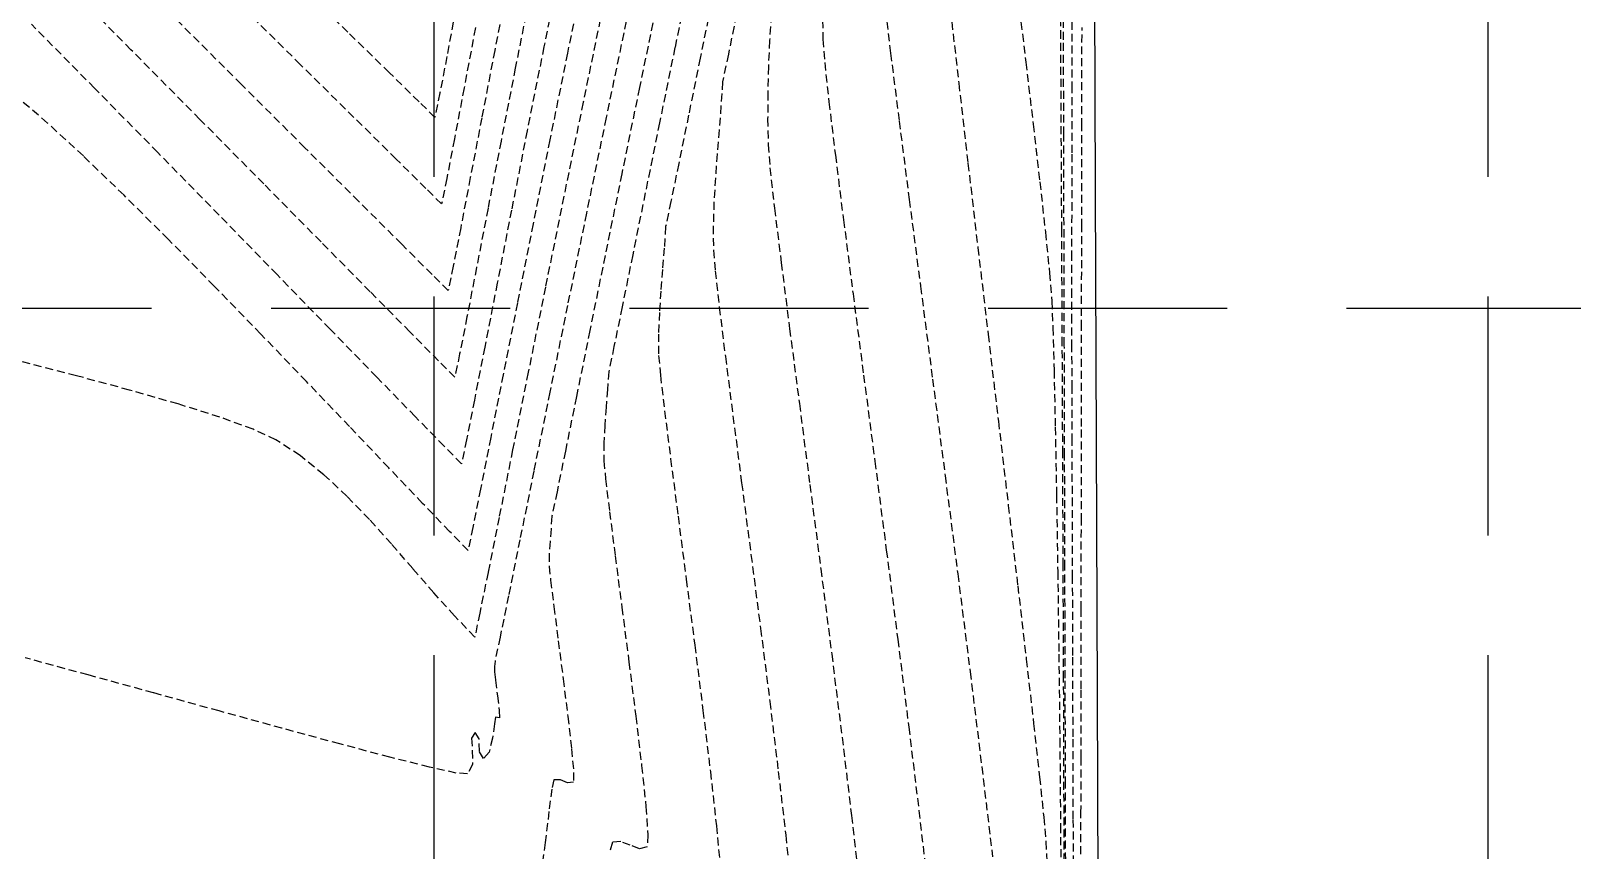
# Model space of a CAD drawing. Header units: inches. Extents: x 7994 to 10114, y 11164 to 12491.
# Drawn here: x 9934.52 to 9982.89, y 11347.15 to 11372.85 of the extents above; entities that cross this region are included whole.
import ezdxf

# ---------------------------------------------------------------- set-up
doc = ezdxf.new("R2010")
doc.units = ezdxf.units.IN
doc.header["$MEASUREMENT"] = 0
doc.linetypes.add('HIDDEN', pattern=[0.375, 0.25, -0.125])
doc.linetypes.add('x4227topo$0$HIDDEN', pattern=[0.375, 0.25, -0.125])
for name, color, linetype in [('CONTOURS', 43, 'x4227topo$0$HIDDEN'), ('GRID', 254, 'HIDDEN'), ('x4227topo$0$C-TOPO', 12, 'Continuous')]:
    doc.layers.add(name, color=color, linetype=linetype)

msp = doc.modelspace()

# ---------------------------------------------------------------- linework, layer by layer
at = {"layer": 'CONTOURS', "color": 43}
for p, q in [((9966.813, 11375.505, 1242), (9966.83, 11372.851, 1242)), ((9951.165, 11375.049, 1229), (9950.621, 11372.352, 1229)), ((9951.924, 11374.916, 1230), (9951.36, 11372.159, 1230)), ((9955.241, 11374.79, 1234), (9954.734, 11372.334, 1234)), ((9966.928, 11372.57, 1242), (9966.922, 11375.221, 1242)), ((9937.663, 11372.263, 1228), (9935.384, 11374.561, 1228)), ((9944.469, 11372.813, 1225), (9942.828, 11374.416, 1225)), ((9949.522, 11374.521, 1227), (9949.079, 11372.24, 1227)), ((9950.202, 11374.101, 1228), (9949.724, 11371.686, 1228)), ((9954.193, 11373.837, 1233), (9953.62, 11371.073, 1233)), ((9955.929, 11373.979, 1235), (9955.526, 11372.001, 1235)), ((9961.29, 11373.891, 1239), (9961.5, 11372.155, 1239)), ((9965.503, 11373.878, 1241), (9965.744, 11371.872, 1241)), ((9941.127, 11371.175, 1227), (9938.881, 11373.414, 1227)), ((9942.985, 11371.792, 1226), (9941.006, 11373.745, 1226)), ((9947.846, 11373.5, 1225), (9947.575, 11372.048, 1225)), ((9952.467, 11373.589, 1231), (9951.851, 11370.612, 1231)), ((9956.664, 11373.363, 1236), (9956.409, 11372.124, 1236)), ((9957.755, 11373.365, 1237), (9957.702, 11372.549, 1237)), ((9959.359, 11373.566, 1238), (9959.376, 11372.589, 1238)), ((9963.377, 11373.508, 1240), (9963.639, 11371.21, 1240)), ((9936.523, 11371.053, 1229), (9934.538, 11373.06, 1229)), ((9948.473, 11372.955, 1226), (9948.115, 11371.064, 1226)), ((9953.203, 11373.155, 1232), (9952.573, 11370.131, 1232)), ((9966.83, 11372.851, 1242), (9966.846, 11369.867, 1242)), ((9967.198, 11371.015, 1241), (9967.201, 11373.139, 1241)), ((9967.504, 11369.868, 1240), (9967.508, 11372.96, 1240)), ((9945.776, 11371.537, 1225), (9944.469, 11372.813, 1225)), ((9950.621, 11372.352, 1229), (9950.096, 11369.722, 1229)), ((9954.734, 11372.334, 1234), (9954.251, 11369.972, 1234)), ((9957.702, 11372.549, 1237), (9957.666, 11371.733, 1237)), ((9959.376, 11372.589, 1238), (9959.432, 11371.858, 1238)), ((9966.936, 11369.599, 1242), (9966.928, 11372.57, 1242)), ((9939.827, 11370.078, 1228), (9937.663, 11372.263, 1228)), ((9947.575, 11372.048, 1225), (9947.357, 11370.907, 1225)), ((9949.079, 11372.24, 1227), (9948.672, 11370.127, 1227)), ((9951.36, 11372.159, 1230), (9950.808, 11369.431, 1230)), ((9955.526, 11372.001, 1235), (9955.162, 11370.214, 1235)), ((9956.409, 11372.124, 1236), (9956.227, 11371.258, 1236)), ((9959.432, 11371.858, 1238), (9959.566, 11370.625, 1238)), ((9961.5, 11372.155, 1239), (9961.769, 11370.022, 1239)), ((9965.744, 11371.872, 1241), (9965.975, 11369.924, 1241)), ((9944.66, 11370.139, 1226), (9942.985, 11371.792, 1226)), ((9946.702, 11370.631, 1225), (9945.776, 11371.537, 1225)), ((9949.724, 11371.686, 1228), (9949.276, 11369.394, 1228)), ((9957.666, 11371.733, 1237), (9957.646, 11370.916, 1237)), ((9938.503, 11369.039, 1229), (9936.523, 11371.053, 1229)), ((9943.121, 11369.188, 1227), (9941.127, 11371.175, 1227)), ((9947.357, 11370.907, 1225), (9947.202, 11370.141, 1225)), ((9948.115, 11371.064, 1226), (9947.812, 11369.463, 1226)), ((9953.62, 11371.073, 1233), (9953.065, 11368.371, 1233)), ((9956.227, 11371.258, 1236), (9956.178, 11370.504, 1236)), ((9956.227, 11371.258, 1236), (9956.227, 11371.258, 1236)), ((9957.646, 11370.916, 1237), (9957.643, 11370.099, 1237)), ((9963.639, 11371.21, 1240), (9963.929, 11368.701, 1240)), ((9967.196, 11369.025, 1241), (9967.198, 11371.015, 1241)), ((9935.046, 11369.963, 1230), (9934.125, 11370.745, 1230)), ((9947.202, 11370.141, 1225), (9946.702, 11370.631, 1225)), ((9951.851, 11370.612, 1231), (9951.247, 11367.664, 1231)), ((9956.178, 11370.504, 1236), (9956.119, 11369.749, 1236)), ((9959.566, 11370.625, 1238), (9959.767, 11368.958, 1238)), ((9936.168, 11368.929, 1230), (9935.046, 11369.963, 1230)), ((9941.83, 11368.052, 1228), (9939.827, 11370.078, 1228)), ((9945.986, 11368.831, 1226), (9944.66, 11370.139, 1226)), ((9947.202, 11370.141, 1225), (9947.202, 11370.141, 1225)), ((9948.672, 11370.127, 1227), (9948.312, 11368.249, 1227)), ((9952.573, 11370.131, 1232), (9951.955, 11367.134, 1232)), ((9954.251, 11369.972, 1234), (9953.804, 11367.778, 1234)), ((9955.162, 11370.214, 1235), (9954.851, 11368.69, 1235)), ((9957.643, 11370.099, 1237), (9957.658, 11369.283, 1237)), ((9961.769, 11370.022, 1239), (9962.086, 11367.561, 1239)), ((9965.975, 11369.924, 1241), (9966.184, 11368.118, 1241)), ((9947.812, 11369.463, 1226), (9947.573, 11368.225, 1226)), ((9950.096, 11369.722, 1229), (9949.604, 11367.229, 1229)), ((9950.808, 11369.431, 1230), (9950.28, 11366.796, 1230)), ((9956.119, 11369.749, 1236), (9956.058, 11368.995, 1236)), ((9966.846, 11369.867, 1242), (9966.862, 11366.63, 1242)), ((9966.944, 11366.384, 1242), (9966.936, 11369.599, 1242)), ((9967.499, 11366.705, 1240), (9967.504, 11369.868, 1240)), ((9940.429, 11367.072, 1229), (9938.503, 11369.039, 1229)), ((9944.815, 11367.5, 1227), (9943.121, 11369.188, 1227)), ((9949.276, 11369.394, 1228), (9948.867, 11367.288, 1228)), ((9956.058, 11368.995, 1236), (9956.002, 11368.241, 1236)), ((9957.658, 11369.283, 1237), (9957.716, 11368.553, 1237)), ((9959.767, 11368.958, 1238), (9960.023, 11366.928, 1238)), ((9967.194, 11367.235, 1241), (9967.196, 11369.025, 1241)), ((9937.444, 11367.696, 1230), (9936.168, 11368.929, 1230)), ((9946.918, 11367.911, 1226), (9945.986, 11368.831, 1226)), ((9954.851, 11368.69, 1235), (9954.607, 11367.5, 1235)), ((9957.716, 11368.553, 1237), (9957.858, 11367.291, 1237)), ((9963.929, 11368.701, 1240), (9964.24, 11366.051, 1240)), ((9943.627, 11366.234, 1228), (9941.83, 11368.052, 1228)), ((9947.573, 11368.225, 1226), (9947.41, 11367.424, 1226)), ((9948.312, 11368.249, 1227), (9948.01, 11366.674, 1227)), ((9953.065, 11368.371, 1233), (9952.541, 11365.805, 1233)), ((9956.002, 11368.241, 1236), (9955.958, 11367.486, 1236)), ((9966.184, 11368.118, 1241), (9966.359, 11366.535, 1241)), ((9938.829, 11366.318, 1230), (9937.444, 11367.696, 1230)), ((9946.161, 11366.159, 1227), (9944.815, 11367.5, 1227)), ((9947.41, 11367.424, 1226), (9946.918, 11367.911, 1226)), ((9951.247, 11367.664, 1231), (9950.669, 11364.818, 1231)), ((9953.804, 11367.778, 1234), (9953.408, 11365.827, 1234)), ((9954.607, 11367.5, 1235), (9954.442, 11366.715, 1235)), ((9962.086, 11367.561, 1239), (9962.439, 11364.841, 1239)), ((9942.249, 11365.207, 1229), (9940.429, 11367.072, 1229)), ((9947.41, 11367.424, 1226), (9947.41, 11367.424, 1226)), ((9948.867, 11367.288, 1228), (9948.507, 11365.431, 1228)), ((9949.604, 11367.229, 1229), (9949.156, 11364.943, 1229)), ((9951.955, 11367.134, 1232), (9951.361, 11364.239, 1232)), ((9955.958, 11367.486, 1236), (9955.935, 11366.731, 1236)), ((9957.858, 11367.291, 1237), (9958.068, 11365.581, 1237)), ((9967.192, 11365.71, 1241), (9967.194, 11367.235, 1241)), ((9948.01, 11366.674, 1227), (9947.775, 11365.471, 1227)), ((9950.28, 11366.796, 1230), (9949.788, 11364.319, 1230)), ((9954.442, 11366.715, 1235), (9954.397, 11366.041, 1235)), ((9954.442, 11366.715, 1235), (9954.442, 11366.715, 1235)), ((9955.935, 11366.731, 1236), (9955.94, 11365.976, 1236)), ((9960.023, 11366.928, 1238), (9960.322, 11364.604, 1238)), ((9966.359, 11366.535, 1241), (9966.489, 11365.258, 1241)), ((9966.862, 11366.63, 1242), (9966.878, 11363.216, 1242)), ((9967.495, 11363.54, 1240), (9967.499, 11366.705, 1240)), ((9940.275, 11364.85, 1230), (9938.829, 11366.318, 1230)), ((9945.171, 11364.671, 1228), (9943.627, 11366.234, 1228)), ((9947.111, 11365.212, 1227), (9946.161, 11366.159, 1227)), ((9964.24, 11366.051, 1240), (9964.561, 11363.332, 1240)), ((9966.953, 11362.997, 1242), (9966.944, 11366.384, 1242)), ((9952.541, 11365.805, 1233), (9952.062, 11363.45, 1233)), ((9953.408, 11365.827, 1234), (9953.075, 11364.193, 1234)), ((9954.397, 11366.041, 1235), (9954.344, 11365.367, 1235)), ((9955.94, 11365.976, 1236), (9955.994, 11365.325, 1236)), ((9958.068, 11365.581, 1237), (9958.332, 11363.51, 1237)), ((9967.191, 11364.518, 1241), (9967.192, 11365.71, 1241)), ((9943.915, 11363.496, 1229), (9942.249, 11365.207, 1229)), ((9947.619, 11364.707, 1227), (9947.111, 11365.212, 1227)), ((9947.775, 11365.471, 1227), (9947.619, 11364.707, 1227)), ((9948.507, 11365.431, 1228), (9948.207, 11363.888, 1228)), ((9954.344, 11365.367, 1235), (9954.29, 11364.693, 1235)), ((9955.994, 11365.325, 1236), (9956.123, 11364.185, 1236)), ((9966.489, 11365.258, 1241), (9966.56, 11364.37, 1241)), ((9941.737, 11363.344, 1230), (9940.275, 11364.85, 1230)), ((9946.417, 11363.411, 1228), (9945.171, 11364.671, 1228)), ((9947.619, 11364.707, 1227), (9947.619, 11364.707, 1227)), ((9949.156, 11364.943, 1229), (9948.763, 11362.934, 1229)), ((9950.669, 11364.818, 1231), (9950.129, 11362.143, 1231)), ((9954.29, 11364.693, 1235), (9954.246, 11364.019, 1235)), ((9960.322, 11364.604, 1238), (9960.654, 11362.057, 1238)), ((9962.439, 11364.841, 1239), (9962.818, 11361.931, 1239)), ((9949.788, 11364.319, 1230), (9949.342, 11362.065, 1230)), ((9951.361, 11364.239, 1232), (9950.806, 11361.518, 1232)), ((9953.075, 11364.193, 1234), (9952.82, 11362.949, 1234)), ((9956.123, 11364.185, 1236), (9956.315, 11362.64, 1236)), ((9966.56, 11364.37, 1241), (9966.593, 11363.548, 1241)), ((9967.191, 11363.725, 1241), (9967.191, 11364.518, 1241)), ((9948.207, 11363.888, 1228), (9947.977, 11362.72, 1228)), ((9954.246, 11364.019, 1235), (9954.22, 11363.344, 1235)), ((9967.193, 11362.927, 1241), (9967.191, 11363.725, 1241)), ((9943.168, 11361.856, 1230), (9941.737, 11363.344, 1230)), ((9945.377, 11361.993, 1229), (9943.915, 11363.496, 1229)), ((9947.318, 11362.502, 1228), (9946.417, 11363.411, 1228)), ((9952.062, 11363.45, 1233), (9951.641, 11361.381, 1233)), ((9954.22, 11363.344, 1235), (9954.222, 11362.67, 1235)), ((9958.332, 11363.51, 1237), (9958.637, 11361.161, 1237)), ((9964.561, 11363.332, 1240), (9964.882, 11360.611, 1240)), ((9966.593, 11363.548, 1241), (9966.63, 11362.204, 1241)), ((9966.878, 11363.216, 1242), (9966.893, 11359.7, 1242)), ((9967.491, 11360.441, 1240), (9967.495, 11363.54, 1240)), ((9947.977, 11362.72, 1228), (9947.827, 11361.99, 1228)), ((9948.763, 11362.934, 1229), (9948.438, 11361.273, 1229)), ((9952.82, 11362.949, 1234), (9952.657, 11362.171, 1234)), ((9954.222, 11362.67, 1235), (9954.276, 11362.05, 1235)), ((9966.962, 11359.513, 1242), (9966.953, 11362.997, 1242)), ((9967.196, 11361.651, 1241), (9967.193, 11362.927, 1241)), ((9935.949, 11362.035, 1231), (9934.185, 11362.485, 1231)), ((9947.827, 11361.99, 1228), (9947.318, 11362.502, 1228)), ((9956.315, 11362.64, 1236), (9956.554, 11360.775, 1236)), ((9966.63, 11362.204, 1241), (9966.669, 11360.422, 1241)), ((9937.62, 11361.586, 1231), (9935.949, 11362.035, 1231)), ((9944.523, 11360.439, 1230), (9943.168, 11361.856, 1230)), ((9946.584, 11360.753, 1229), (9945.377, 11361.993, 1229)), ((9947.827, 11361.99, 1228), (9947.827, 11361.99, 1228)), ((9949.342, 11362.065, 1230), (9948.953, 11360.097, 1230)), ((9950.129, 11362.143, 1231), (9949.64, 11359.712, 1231)), ((9952.657, 11362.171, 1234), (9952.619, 11361.609, 1234)), ((9952.657, 11362.171, 1234), (9952.657, 11362.171, 1234)), ((9954.276, 11362.05, 1235), (9954.407, 11360.935, 1235)), ((9960.654, 11362.057, 1238), (9961.006, 11359.355, 1238)), ((9962.818, 11361.931, 1239), (9963.212, 11358.9, 1239)), ((9939.14, 11361.15, 1231), (9937.62, 11361.586, 1231)), ((9948.438, 11361.273, 1229), (9948.191, 11360.029, 1229)), ((9950.806, 11361.518, 1232), (9950.304, 11359.044, 1232)), ((9951.641, 11361.381, 1233), (9951.294, 11359.671, 1233)), ((9952.619, 11361.609, 1234), (9952.573, 11361.048, 1234)), ((9967.2, 11359.97, 1241), (9967.196, 11361.651, 1241)), ((9940.45, 11360.737, 1231), (9939.14, 11361.15, 1231)), ((9941.493, 11360.359, 1231), (9940.45, 11360.737, 1231)), ((9947.487, 11359.828, 1229), (9946.584, 11360.753, 1229)), ((9952.573, 11361.048, 1234), (9952.532, 11360.487, 1234)), ((9954.407, 11360.935, 1235), (9954.597, 11359.427, 1235)), ((9956.554, 11360.775, 1236), (9956.827, 11358.675, 1236)), ((9958.637, 11361.161, 1237), (9958.968, 11358.621, 1237)), ((9942.211, 11360.027, 1231), (9941.493, 11360.359, 1231)), ((9945.754, 11359.146, 1230), (9944.523, 11360.439, 1230)), ((9952.532, 11360.487, 1234), (9952.505, 11359.925, 1234)), ((9964.882, 11360.611, 1240), (9965.195, 11357.96, 1240)), ((9966.669, 11360.422, 1241), (9966.708, 11358.288, 1241)), ((9967.487, 11357.476, 1240), (9967.491, 11360.441, 1240)), ((9942.973, 11359.53, 1231), (9942.211, 11360.027, 1231)), ((9948.036, 11359.274, 1229), (9947.487, 11359.828, 1229)), ((9948.191, 11360.029, 1229), (9948.036, 11359.274, 1229)), ((9948.953, 11360.097, 1230), (9948.633, 11358.48, 1230)), ((9952.505, 11359.925, 1234), (9952.504, 11359.363, 1234)), ((9967.206, 11357.961, 1241), (9967.2, 11359.97, 1241)), ((9943.715, 11358.932, 1231), (9942.973, 11359.53, 1231)), ((9948.036, 11359.274, 1229), (9948.036, 11359.274, 1229)), ((9949.64, 11359.712, 1231), (9949.215, 11357.594, 1231)), ((9951.294, 11359.671, 1233), (9951.033, 11358.395, 1233)), ((9952.504, 11359.363, 1234), (9952.556, 11358.803, 1234)), ((9954.597, 11359.427, 1235), (9954.83, 11357.63, 1235)), ((9961.006, 11359.355, 1238), (9961.367, 11356.568, 1238)), ((9966.893, 11359.7, 1242), (9966.907, 11356.158, 1242)), ((9966.971, 11356.006, 1242), (9966.962, 11359.513, 1242)), ((9944.438, 11358.255, 1231), (9943.715, 11358.932, 1231)), ((9946.815, 11358.032, 1230), (9945.754, 11359.146, 1230)), ((9950.304, 11359.044, 1232), (9949.867, 11356.891, 1232)), ((9952.556, 11358.803, 1234), (9952.681, 11357.769, 1234)), ((9963.212, 11358.9, 1239), (9963.607, 11355.817, 1239)), ((9948.633, 11358.48, 1230), (9948.393, 11357.278, 1230)), ((9951.033, 11358.395, 1233), (9950.872, 11357.627, 1233)), ((9956.827, 11358.675, 1236), (9957.12, 11356.425, 1236)), ((9958.968, 11358.621, 1237), (9959.311, 11355.973, 1237)), ((9945.144, 11357.523, 1231), (9944.438, 11358.255, 1231)), ((9947.661, 11357.151, 1230), (9946.815, 11358.032, 1230)), ((9965.195, 11357.96, 1240), (9965.491, 11355.448, 1240)), ((9966.708, 11358.288, 1241), (9966.746, 11355.887, 1241)), ((9967.213, 11355.699, 1241), (9967.206, 11357.961, 1241)), ((9945.834, 11356.759, 1231), (9945.144, 11357.523, 1231)), ((9949.215, 11357.594, 1231), (9948.867, 11355.863, 1231)), ((9950.872, 11357.627, 1233), (9950.844, 11357.235, 1233)), ((9950.872, 11357.627, 1233), (9950.872, 11357.627, 1233)), ((9952.681, 11357.769, 1234), (9952.859, 11356.383, 1234)), ((9954.83, 11357.63, 1235), (9955.088, 11355.647, 1235)), ((9967.483, 11354.713, 1240), (9967.487, 11357.476, 1240)), ((9948.244, 11356.557, 1230), (9947.661, 11357.151, 1230)), ((9948.393, 11357.278, 1230), (9948.244, 11356.557, 1230)), ((9949.867, 11356.891, 1232), (9949.509, 11355.131, 1232)), ((9950.844, 11357.235, 1233), (9950.813, 11356.842, 1233)), ((9946.508, 11355.986, 1231), (9945.834, 11356.759, 1231)), ((9948.244, 11356.557, 1230), (9948.244, 11356.557, 1230)), ((9950.79, 11356.449, 1233), (9950.787, 11356.056, 1233)), ((9950.813, 11356.842, 1233), (9950.79, 11356.449, 1233)), ((9952.859, 11356.383, 1234), (9953.069, 11354.77, 1234)), ((9957.12, 11356.425, 1236), (9957.419, 11354.109, 1236)), ((9961.367, 11356.568, 1238), (9961.725, 11353.765, 1238)), ((9947.168, 11355.226, 1231), (9946.508, 11355.986, 1231)), ((9950.787, 11356.056, 1233), (9950.83, 11355.621, 1233)), ((9959.311, 11355.973, 1237), (9959.652, 11353.305, 1237)), ((9966.746, 11355.887, 1241), (9966.781, 11353.305, 1241)), ((9966.907, 11356.158, 1242), (9966.92, 11352.666, 1242)), ((9966.981, 11352.55, 1242), (9966.971, 11356.006, 1242)), ((9948.867, 11355.863, 1231), (9948.608, 11354.588, 1231)), ((9950.83, 11355.621, 1233), (9950.932, 11354.797, 1233)), ((9955.088, 11355.647, 1235), (9955.355, 11353.582, 1235)), ((9963.607, 11355.817, 1239), (9963.995, 11352.751, 1239)), ((9965.491, 11355.448, 1240), (9965.759, 11353.146, 1240)), ((9967.22, 11353.257, 1241), (9967.213, 11355.699, 1241)), ((9947.816, 11354.503, 1231), (9947.168, 11355.226, 1231)), ((9949.509, 11355.131, 1232), (9949.245, 11353.838, 1232)), ((9948.453, 11353.84, 1231), (9947.816, 11354.503, 1231)), ((9948.608, 11354.588, 1231), (9948.453, 11353.84, 1231)), ((9950.932, 11354.797, 1233), (9951.072, 11353.721, 1233)), ((9953.069, 11354.77, 1234), (9953.291, 11353.054, 1234)), ((9967.48, 11352.219, 1240), (9967.483, 11354.713, 1240)), ((9957.419, 11354.109, 1236), (9957.709, 11351.813, 1236)), ((9948.453, 11353.84, 1231), (9948.453, 11353.84, 1231)), ((9949.245, 11353.838, 1232), (9949.087, 11353.084, 1232)), ((9951.072, 11353.721, 1233), (9951.226, 11352.527, 1233)), ((9955.355, 11353.582, 1235), (9955.613, 11351.536, 1235)), ((9961.725, 11353.765, 1238), (9962.07, 11351.017, 1238)), ((9936.316, 11352.65, 1232), (9934.343, 11353.187, 1232)), ((9949.087, 11353.084, 1232), (9949.074, 11352.917, 1232)), ((9949.087, 11353.084, 1232), (9949.087, 11353.084, 1232)), ((9953.291, 11353.054, 1234), (9953.504, 11351.358, 1234)), ((9959.652, 11353.305, 1237), (9959.978, 11350.7, 1237)), ((9965.759, 11353.146, 1240), (9965.99, 11351.122, 1240)), ((9966.781, 11353.305, 1241), (9966.811, 11350.625, 1241)), ((9967.227, 11350.712, 1241), (9967.22, 11353.257, 1241)), ((9938.371, 11352.086, 1232), (9936.316, 11352.65, 1232)), ((9949.074, 11352.917, 1232), (9949.069, 11352.75, 1232)), ((9949.069, 11352.75, 1232), (9949.1, 11352.482, 1232)), ((9951.226, 11352.527, 1233), (9951.373, 11351.351, 1233)), ((9963.995, 11352.751, 1239), (9964.363, 11349.771, 1239)), ((9966.92, 11352.666, 1242), (9966.931, 11349.301, 1242)), ((9966.989, 11349.218, 1242), (9966.981, 11352.55, 1242)), ((9940.426, 11351.52, 1232), (9938.371, 11352.086, 1232)), ((9949.1, 11352.482, 1232), (9949.162, 11351.999, 1232)), ((9967.478, 11350.062, 1240), (9967.48, 11352.219, 1240)), ((9949.162, 11351.999, 1232), (9949.218, 11351.532, 1232)), ((9949.218, 11351.532, 1232), (9949.23, 11351.31, 1232)), ((9955.613, 11351.536, 1235), (9955.845, 11349.615, 1235)), ((9957.709, 11351.813, 1236), (9957.977, 11349.622, 1236)), ((9942.4, 11350.978, 1232), (9940.426, 11351.52, 1232)), ((9949.067, 11351.115, 1232), (9949.009, 11350.672, 1232)), ((9949.1, 11351.327, 1232), (9949.067, 11351.115, 1232)), ((9949.167, 11351.316, 1232), (9949.1, 11351.327, 1232)), ((9949.23, 11351.31, 1232), (9949.167, 11351.316, 1232)), ((9951.373, 11351.351, 1233), (9951.49, 11350.328, 1233)), ((9953.504, 11351.358, 1234), (9953.688, 11349.807, 1234)), ((9965.99, 11351.122, 1240), (9966.175, 11349.448, 1240)), ((9944.213, 11350.487, 1232), (9942.4, 11350.978, 1232)), ((9948.459, 11350.848, 1232), (9948.354, 11350.669, 1232)), ((9948.354, 11350.669, 1232), (9948.374, 11350.277, 1232)), ((9948.592, 11350.644, 1232), (9948.459, 11350.848, 1232)), ((9948.596, 11350.245, 1232), (9948.592, 11350.644, 1232)), ((9949.009, 11350.672, 1232), (9948.903, 11350.233, 1232)), ((9959.978, 11350.7, 1237), (9960.273, 11348.243, 1237)), ((9962.07, 11351.017, 1238), (9962.389, 11348.393, 1238)), ((9966.811, 11350.625, 1241), (9966.834, 11347.935, 1241)), ((9967.235, 11348.138, 1241), (9967.227, 11350.712, 1241)), ((9945.783, 11350.072, 1232), (9944.213, 11350.487, 1232)), ((9948.374, 11350.277, 1232), (9948.379, 11349.845, 1232)), ((9948.73, 11350.031, 1232), (9948.596, 11350.245, 1232)), ((9948.903, 11350.233, 1232), (9948.73, 11350.031, 1232)), ((9951.49, 11350.328, 1233), (9951.555, 11349.593, 1233)), ((9947.029, 11349.759, 1232), (9945.783, 11350.072, 1232)), ((9947.871, 11349.574, 1232), (9947.029, 11349.759, 1232)), ((9948.379, 11349.845, 1232), (9948.226, 11349.543, 1232)), ((9953.688, 11349.807, 1234), (9953.822, 11348.523, 1234)), ((9955.845, 11349.615, 1235), (9956.034, 11347.92, 1235)), ((9957.977, 11349.622, 1236), (9958.209, 11347.62, 1236)), ((9964.363, 11349.771, 1239), (9964.699, 11346.947, 1239)), ((9967.476, 11348.31, 1240), (9967.478, 11350.062, 1240)), ((9948.226, 11349.543, 1232), (9947.871, 11349.574, 1232)), ((9950.935, 11349.363, 1233), (9950.866, 11349.07, 1233)), ((9951.137, 11349.361, 1233), (9950.935, 11349.363, 1233)), ((9951.36, 11349.265, 1233), (9951.137, 11349.361, 1233)), ((9951.545, 11349.283, 1233), (9951.36, 11349.265, 1233)), ((9951.555, 11349.593, 1233), (9951.545, 11349.283, 1233)), ((9966.175, 11349.448, 1240), (9966.305, 11348.192, 1240)), ((9966.931, 11349.301, 1242), (9966.94, 11346.137, 1242)), ((9966.997, 11346.084, 1242), (9966.989, 11349.218, 1242)), ((9950.866, 11349.07, 1233), (9950.78, 11348.368, 1233)), ((9950.78, 11348.368, 1233), (9950.663, 11347.393, 1233)), ((9953.822, 11348.523, 1234), (9953.886, 11347.632, 1234)), ((9960.273, 11348.243, 1237), (9960.524, 11346.021, 1237)), ((9962.389, 11348.393, 1238), (9962.67, 11345.962, 1238)), ((9966.305, 11348.192, 1240), (9966.369, 11347.425, 1240)), ((9967.475, 11347.032, 1240), (9967.476, 11348.31, 1240)), ((9956.034, 11347.92, 1235), (9956.164, 11346.555, 1235)), ((9966.834, 11347.935, 1241), (9966.85, 11345.317, 1241)), ((9967.242, 11345.611, 1241), (9967.235, 11348.138, 1241)), ((9950.663, 11347.393, 1233), (9950.505, 11346.285, 1233)), ((9952.769, 11347.4, 1234), (9952.672, 11347.047, 1234)), ((9953.032, 11347.426, 1234), (9952.769, 11347.4, 1234)), ((9953.331, 11347.307, 1234), (9953.032, 11347.426, 1234)), ((9953.622, 11347.198, 1234), (9953.331, 11347.307, 1234)), ((9953.86, 11347.256, 1234), (9953.622, 11347.198, 1234)), ((9953.886, 11347.632, 1234), (9953.86, 11347.256, 1234)), ((9958.209, 11347.62, 1236), (9958.39, 11345.892, 1236)), ((9966.369, 11347.425, 1240), (9966.427, 11346.481, 1240))]:
    msp.add_line(p, q, dxfattribs=at)
at = {"layer": 'GRID', "color": 253, "linetype": 'HIDDEN', "ltscale": 30}
for p, q in [((9947.169, 12455.774), (9947.169, 11298.003)), ((9980.244, 12455.774), (9980.244, 11298.003)), ((8029.561, 11364.153), (10080.211, 11364.153))]:
    msp.add_line(p, q, dxfattribs=at)
at = {"layer": 'x4227topo$0$C-TOPO', "color": 7}
for p, q in [((9967.931, 11367.841), (9967.873, 11383.589)), ((9967.989, 11352.093), (9967.931, 11367.841)), ((9968.047, 11336.345), (9967.989, 11352.093))]:
    msp.add_line(p, q, dxfattribs=at)

doc.saveas('drawing.dxf')
